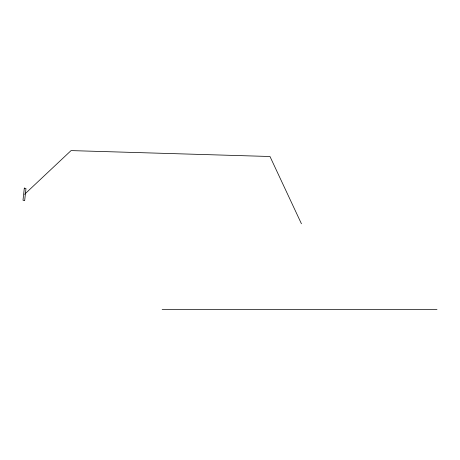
<?xml version="1.0" encoding="UTF-8"?>
<svg xmlns="http://www.w3.org/2000/svg" width="460" height="460" viewBox="0 0 460 460"><rect width="100%" height="100%" fill="white"/><g stroke="black" fill="none" stroke-linecap="round" stroke-linejoin="round"><path stroke-width="0.69" d="M24.489 194.379L71.058 150.598L269.986 156.504L301.438 223.778M162.156 309.402L437 309.402M24.322 188.1L23 200.238L24.656 200.663L25.978 188.525L24.322 188.1"/></g></svg>
